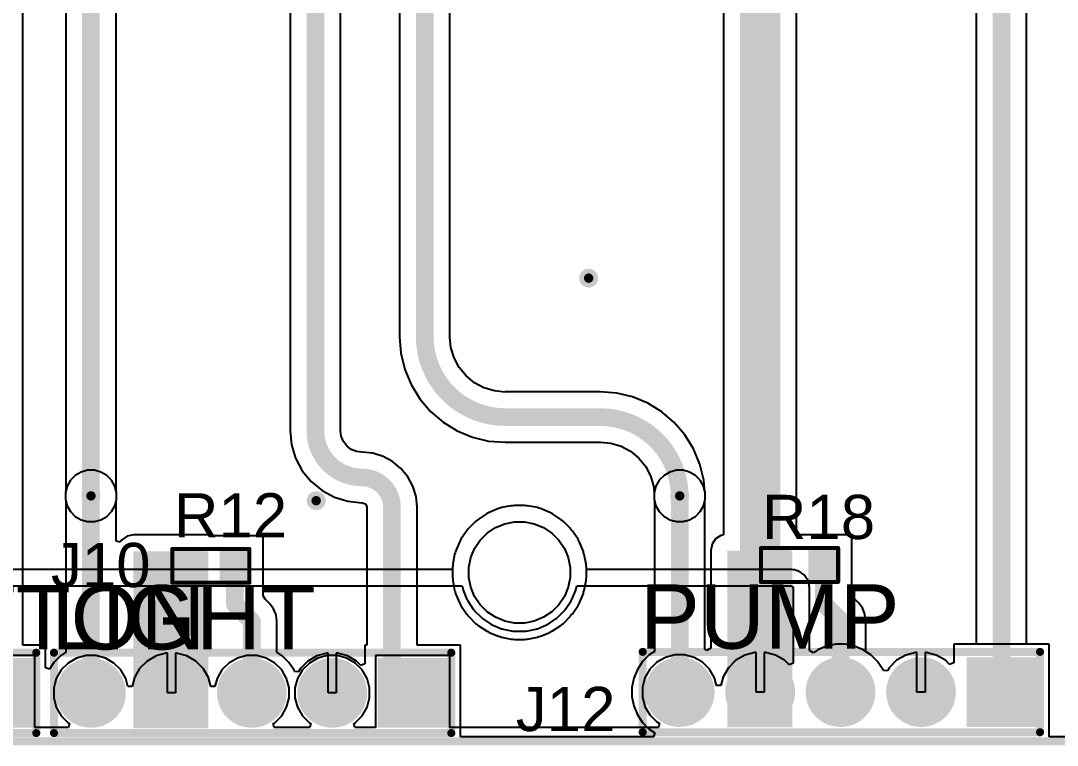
# Model space of a CAD drawing. Header units: millimetres. Extents: x -14 to 145, y 0 to 69.
# Drawn here: x 49.88 to 82.62, y -0.13 to 22.76 of the extents above; entities that cross this region are included whole.
import ezdxf

# ---------------------------------------------------------------- set-up
doc = ezdxf.new("R2010")
doc.units = ezdxf.units.MM
for name, color, linetype in [('BottomLayer', 5, 'Continuous'), ('BottomSolder', 6, 'Continuous'), ('Mechanical2', 216, 'Continuous'), ('MultiLayer', 9, 'Continuous'), ('PadHoleLayer', 156, 'Continuous'), ('TopLayer', 1, 'Continuous'), ('TopOverlay', 2, 'Continuous'), ('TopPaste', 8, 'Continuous'), ('TopSolder', 216, 'Continuous'), ('ViaHoleLayer', 16, 'Continuous')]:
    doc.layers.add(name, color=color, linetype=linetype)
doc.styles.add('Arial', font='', dxfattribs={"height": 0.2})
doc.styles.get('Arial').set_extended_font_data('Arial')

# ---------------------------------------------------------------- blocks, each defined once
blk = doc.blocks.new('R___0603_4')
at = {"layer": 'TopLayer'}
for points in [[(-0.381, 0.4445), (-0.381, -0.4445), (-1.143, -0.4445), (-1.143, 0.4445)], [(1.143, 0.4445), (1.143, -0.4445), (0.381, -0.4445), (0.381, 0.4445)]]:
    blk.add_hatch(color=1, dxfattribs=at).paths.add_polyline_path(points)
at = {"layer": 'TopPaste'}
for points in [[(-0.381, 0.4445), (-0.381, -0.4445), (-1.143, -0.4445), (-1.143, 0.4445)], [(1.143, 0.4445), (1.143, -0.4445), (0.381, -0.4445), (0.381, 0.4445)]]:
    blk.add_hatch(color=8, dxfattribs=at).paths.add_polyline_path(points)
at = {"layer": 'TopSolder'}
for points in [[(-0.2794, 0.5461), (-0.2794, -0.5461), (-1.2446, -0.5461), (-1.2446, 0.5461)], [(1.2446, 0.5461), (1.2446, -0.5461), (0.2794, -0.5461), (0.2794, 0.5461)]]:
    blk.add_hatch(color=216, dxfattribs=at).paths.add_polyline_path(points)
at = {"layer": 'TopOverlay', "const_width": 0.127}
for points in [[(1.2192, 0.5334), (-1.2192, 0.5334)], [(-1.2192, 0.5334), (-1.2192, -0.5334)], [(1.2192, 0.5334), (1.2192, -0.5334)], [(1.2192, -0.5334), (-1.2192, -0.5334)]]:
    blk.add_lwpolyline(points, dxfattribs=at)
at = {"layer": 'TopOverlay', "const_width": 0.0635}
for points in [[(-1.25095, 0.5334, 1), (-1.18745, 0.5334, 1)], [(-1.25095, 0.5334, 1), (-1.18745, 0.5334, 1)], [(1.18745, 0.5334, 1), (1.25095, 0.5334, 1)], [(1.18745, 0.5334, 1), (1.25095, 0.5334, 1)], [(-1.25095, -0.5334, 1), (-1.18745, -0.5334, 1)], [(-1.25095, -0.5334, 1), (-1.18745, -0.5334, 1)], [(1.18745, -0.5334, 1), (1.25095, -0.5334, 1)], [(1.18745, -0.5334, 1), (1.25095, -0.5334, 1)]]:
    blk.add_lwpolyline(points, format="xyb", close=True, dxfattribs=at)
blk = doc.blocks.new('R___0603_5')
at = {"layer": 'TopLayer'}
for points in [[(-0.381, 0.4445), (-0.381, -0.4445), (-1.143, -0.4445), (-1.143, 0.4445)], [(1.143, 0.4445), (1.143, -0.4445), (0.381, -0.4445), (0.381, 0.4445)]]:
    blk.add_hatch(color=1, dxfattribs=at).paths.add_polyline_path(points)
at = {"layer": 'TopPaste'}
for points in [[(-0.381, 0.4445), (-0.381, -0.4445), (-1.143, -0.4445), (-1.143, 0.4445)], [(1.143, 0.4445), (1.143, -0.4445), (0.381, -0.4445), (0.381, 0.4445)]]:
    blk.add_hatch(color=8, dxfattribs=at).paths.add_polyline_path(points)
at = {"layer": 'TopSolder'}
for points in [[(-0.2794, 0.5461), (-0.2794, -0.5461), (-1.2446, -0.5461), (-1.2446, 0.5461)], [(1.2446, 0.5461), (1.2446, -0.5461), (0.2794, -0.5461), (0.2794, 0.5461)]]:
    blk.add_hatch(color=216, dxfattribs=at).paths.add_polyline_path(points)
at = {"layer": 'TopOverlay', "const_width": 0.127}
for points in [[(1.2192, 0.5334), (-1.2192, 0.5334)], [(-1.2192, 0.5334), (-1.2192, -0.5334)], [(1.2192, 0.5334), (1.2192, -0.5334)], [(1.2192, -0.5334), (-1.2192, -0.5334)]]:
    blk.add_lwpolyline(points, dxfattribs=at)
at = {"layer": 'TopOverlay', "const_width": 0.0635}
for points in [[(-1.25095, 0.5334, 1), (-1.18745, 0.5334, 1)], [(-1.25095, 0.5334, 1), (-1.18745, 0.5334, 1)], [(1.18745, 0.5334, 1), (1.25095, 0.5334, 1)], [(1.18745, 0.5334, 1), (1.25095, 0.5334, 1)], [(-1.25095, -0.5334, 1), (-1.18745, -0.5334, 1)], [(-1.25095, -0.5334, 1), (-1.18745, -0.5334, 1)], [(1.18745, -0.5334, 1), (1.25095, -0.5334, 1)], [(1.18745, -0.5334, 1), (1.25095, -0.5334, 1)]]:
    blk.add_lwpolyline(points, format="xyb", close=True, dxfattribs=at)
blk = doc.blocks.new('5P_T_______H____P____37')
at = {"layer": 'BottomLayer'}
blk.add_hatch(color=5, dxfattribs=at).paths.add_polyline_path([(-6.08, 1), (-4.08, 1), (-4.08, -1), (-6.08, -1)])
h = blk.add_hatch(color=5, dxfattribs=at)
edge = h.paths.add_edge_path()
edge.add_arc((-2.54, 0), 1, 0, 360)
h = blk.add_hatch(color=5, dxfattribs=at)
edge = h.paths.add_edge_path()
edge.add_arc((0, 0), 1, 0, 360)
h = blk.add_hatch(color=5, dxfattribs=at)
edge = h.paths.add_edge_path()
edge.add_arc((2.54, 0), 1, 0, 360)
h = blk.add_hatch(color=5, dxfattribs=at)
edge = h.paths.add_edge_path()
edge.add_arc((5.08, 0), 1, 0, 360)
at = {"layer": 'BottomSolder'}
blk.add_hatch(color=6, dxfattribs=at).paths.add_polyline_path([(-6.182, 1.102), (-3.978, 1.102), (-3.978, -1.102), (-6.182, -1.102)])
h = blk.add_hatch(color=6, dxfattribs=at)
edge = h.paths.add_edge_path()
edge.add_arc((-2.54, 0), 1.102, 0, 360)
h = blk.add_hatch(color=6, dxfattribs=at)
edge = h.paths.add_edge_path()
edge.add_arc((0, 0), 1.102, 0, 360)
h = blk.add_hatch(color=6, dxfattribs=at)
edge = h.paths.add_edge_path()
edge.add_arc((2.54, 0), 1.102, 0, 360)
h = blk.add_hatch(color=6, dxfattribs=at)
edge = h.paths.add_edge_path()
edge.add_arc((5.08, 0), 1.102, 0, 360)
at = {"layer": 'MultiLayer'}
blk.add_hatch(color=9, dxfattribs=at).paths.add_polyline_path([(-6.08, 1), (-4.08, 1), (-4.08, -1), (-6.08, -1)])
h = blk.add_hatch(color=9, dxfattribs=at)
edge = h.paths.add_edge_path()
edge.add_arc((-2.54, 0), 1, 0, 360)
h = blk.add_hatch(color=9, dxfattribs=at)
edge = h.paths.add_edge_path()
edge.add_arc((0, 0), 1, 0, 360)
h = blk.add_hatch(color=9, dxfattribs=at)
edge = h.paths.add_edge_path()
edge.add_arc((2.54, 0), 1, 0, 360)
h = blk.add_hatch(color=9, dxfattribs=at)
edge = h.paths.add_edge_path()
edge.add_arc((5.08, 0), 1, 0, 360)
at = {"layer": 'PadHoleLayer'}
h = blk.add_hatch(color=156, dxfattribs=at)
edge = h.paths.add_edge_path()
edge.add_arc((-5.08, 0), 0.5, 0, 360)
h = blk.add_hatch(color=156, dxfattribs=at)
edge = h.paths.add_edge_path()
edge.add_arc((-2.54, 0), 0.5, 0, 360)
h = blk.add_hatch(color=156, dxfattribs=at)
edge = h.paths.add_edge_path()
edge.add_arc((0, 0), 0.5, 0, 360)
h = blk.add_hatch(color=156, dxfattribs=at)
edge = h.paths.add_edge_path()
edge.add_arc((2.54, 0), 0.5, 0, 360)
h = blk.add_hatch(color=156, dxfattribs=at)
edge = h.paths.add_edge_path()
edge.add_arc((5.08, 0), 0.5, 0, 360)
at = {"layer": 'TopLayer'}
blk.add_hatch(color=1, dxfattribs=at).paths.add_polyline_path([(-6.08, 1), (-4.08, 1), (-4.08, -1), (-6.08, -1)])
h = blk.add_hatch(color=1, dxfattribs=at)
edge = h.paths.add_edge_path()
edge.add_arc((-2.54, 0), 1, 0, 360)
h = blk.add_hatch(color=1, dxfattribs=at)
edge = h.paths.add_edge_path()
edge.add_arc((0, 0), 1, 0, 360)
h = blk.add_hatch(color=1, dxfattribs=at)
edge = h.paths.add_edge_path()
edge.add_arc((2.54, 0), 1, 0, 360)
h = blk.add_hatch(color=1, dxfattribs=at)
edge = h.paths.add_edge_path()
edge.add_arc((5.08, 0), 1, 0, 360)
at = {"layer": 'TopSolder'}
blk.add_hatch(color=216, dxfattribs=at).paths.add_polyline_path([(-6.182, 1.102), (-3.978, 1.102), (-3.978, -1.102), (-6.182, -1.102)])
h = blk.add_hatch(color=216, dxfattribs=at)
edge = h.paths.add_edge_path()
edge.add_arc((-2.54, 0), 1.102, 0, 360)
h = blk.add_hatch(color=216, dxfattribs=at)
edge = h.paths.add_edge_path()
edge.add_arc((0, 0), 1.102, 0, 360)
h = blk.add_hatch(color=216, dxfattribs=at)
edge = h.paths.add_edge_path()
edge.add_arc((2.54, 0), 1.102, 0, 360)
h = blk.add_hatch(color=216, dxfattribs=at)
edge = h.paths.add_edge_path()
edge.add_arc((5.08, 0), 1.102, 0, 360)
at = {"layer": 'TopOverlay', "const_width": 0.254}
for points in [[(-6.299, 1.27), (-6.299, -1.27)], [(6.248, 1.27), (-6.299, 1.27)], [(6.248, 1.27), (6.248, -1.27)], [(6.248, -1.27), (-6.299, -1.27)]]:
    blk.add_lwpolyline(points, dxfattribs=at)
at = {"layer": 'TopOverlay', "const_width": 0.127}
for points in [[(-6.363, 1.27, 1), (-6.236, 1.27, 1)], [(-6.363, 1.27, 1), (-6.236, 1.27, 1)], [(6.185, 1.27, 1), (6.312, 1.27, 1)], [(6.185, 1.27, 1), (6.312, 1.27, 1)], [(-6.363, -1.27, 1), (-6.236, -1.27, 1)], [(-6.363, -1.27, 1), (-6.236, -1.27, 1)], [(6.185, -1.27, 1), (6.312, -1.27, 1)], [(6.185, -1.27, 1), (6.312, -1.27, 1)]]:
    blk.add_lwpolyline(points, format="xyb", close=True, dxfattribs=at)
blk = doc.blocks.new('5P_T_______H____P____39')
at = {"layer": 'BottomLayer'}
blk.add_hatch(color=5, dxfattribs=at).paths.add_polyline_path([(-6.08, 1), (-4.08, 1), (-4.08, -1), (-6.08, -1)])
h = blk.add_hatch(color=5, dxfattribs=at)
edge = h.paths.add_edge_path()
edge.add_arc((-2.54, 0), 1, 0, 360)
h = blk.add_hatch(color=5, dxfattribs=at)
edge = h.paths.add_edge_path()
edge.add_arc((0, 0), 1, 0, 360)
h = blk.add_hatch(color=5, dxfattribs=at)
edge = h.paths.add_edge_path()
edge.add_arc((2.54, 0), 1, 0, 360)
h = blk.add_hatch(color=5, dxfattribs=at)
edge = h.paths.add_edge_path()
edge.add_arc((5.08, 0), 1, 0, 360)
at = {"layer": 'BottomSolder'}
blk.add_hatch(color=6, dxfattribs=at).paths.add_polyline_path([(-6.182, 1.102), (-3.978, 1.102), (-3.978, -1.102), (-6.182, -1.102)])
h = blk.add_hatch(color=6, dxfattribs=at)
edge = h.paths.add_edge_path()
edge.add_arc((-2.54, 0), 1.102, 0, 360)
h = blk.add_hatch(color=6, dxfattribs=at)
edge = h.paths.add_edge_path()
edge.add_arc((0, 0), 1.102, 0, 360)
h = blk.add_hatch(color=6, dxfattribs=at)
edge = h.paths.add_edge_path()
edge.add_arc((2.54, 0), 1.102, 0, 360)
h = blk.add_hatch(color=6, dxfattribs=at)
edge = h.paths.add_edge_path()
edge.add_arc((5.08, 0), 1.102, 0, 360)
at = {"layer": 'MultiLayer'}
blk.add_hatch(color=9, dxfattribs=at).paths.add_polyline_path([(-6.08, 1), (-4.08, 1), (-4.08, -1), (-6.08, -1)])
h = blk.add_hatch(color=9, dxfattribs=at)
edge = h.paths.add_edge_path()
edge.add_arc((-2.54, 0), 1, 0, 360)
h = blk.add_hatch(color=9, dxfattribs=at)
edge = h.paths.add_edge_path()
edge.add_arc((0, 0), 1, 0, 360)
h = blk.add_hatch(color=9, dxfattribs=at)
edge = h.paths.add_edge_path()
edge.add_arc((2.54, 0), 1, 0, 360)
h = blk.add_hatch(color=9, dxfattribs=at)
edge = h.paths.add_edge_path()
edge.add_arc((5.08, 0), 1, 0, 360)
at = {"layer": 'PadHoleLayer'}
h = blk.add_hatch(color=156, dxfattribs=at)
edge = h.paths.add_edge_path()
edge.add_arc((-5.08, 0), 0.5, 0, 360)
h = blk.add_hatch(color=156, dxfattribs=at)
edge = h.paths.add_edge_path()
edge.add_arc((-2.54, 0), 0.5, 0, 360)
h = blk.add_hatch(color=156, dxfattribs=at)
edge = h.paths.add_edge_path()
edge.add_arc((0, 0), 0.5, 0, 360)
h = blk.add_hatch(color=156, dxfattribs=at)
edge = h.paths.add_edge_path()
edge.add_arc((2.54, 0), 0.5, 0, 360)
h = blk.add_hatch(color=156, dxfattribs=at)
edge = h.paths.add_edge_path()
edge.add_arc((5.08, 0), 0.5, 0, 360)
at = {"layer": 'TopLayer'}
blk.add_hatch(color=1, dxfattribs=at).paths.add_polyline_path([(-6.08, 1), (-4.08, 1), (-4.08, -1), (-6.08, -1)])
h = blk.add_hatch(color=1, dxfattribs=at)
edge = h.paths.add_edge_path()
edge.add_arc((-2.54, 0), 1, 0, 360)
h = blk.add_hatch(color=1, dxfattribs=at)
edge = h.paths.add_edge_path()
edge.add_arc((0, 0), 1, 0, 360)
h = blk.add_hatch(color=1, dxfattribs=at)
edge = h.paths.add_edge_path()
edge.add_arc((2.54, 0), 1, 0, 360)
h = blk.add_hatch(color=1, dxfattribs=at)
edge = h.paths.add_edge_path()
edge.add_arc((5.08, 0), 1, 0, 360)
at = {"layer": 'TopSolder'}
blk.add_hatch(color=216, dxfattribs=at).paths.add_polyline_path([(-6.182, 1.102), (-3.978, 1.102), (-3.978, -1.102), (-6.182, -1.102)])
h = blk.add_hatch(color=216, dxfattribs=at)
edge = h.paths.add_edge_path()
edge.add_arc((-2.54, 0), 1.102, 0, 360)
h = blk.add_hatch(color=216, dxfattribs=at)
edge = h.paths.add_edge_path()
edge.add_arc((0, 0), 1.102, 0, 360)
h = blk.add_hatch(color=216, dxfattribs=at)
edge = h.paths.add_edge_path()
edge.add_arc((2.54, 0), 1.102, 0, 360)
h = blk.add_hatch(color=216, dxfattribs=at)
edge = h.paths.add_edge_path()
edge.add_arc((5.08, 0), 1.102, 0, 360)
at = {"layer": 'TopOverlay', "const_width": 0.254}
for points in [[(-6.299, 1.27), (-6.299, -1.27)], [(6.248, 1.27), (-6.299, 1.27)], [(6.248, 1.27), (6.248, -1.27)], [(6.248, -1.27), (-6.299, -1.27)]]:
    blk.add_lwpolyline(points, dxfattribs=at)
at = {"layer": 'TopOverlay', "const_width": 0.127}
for points in [[(-6.363, 1.27, 1), (-6.236, 1.27, 1)], [(-6.363, 1.27, 1), (-6.236, 1.27, 1)], [(6.185, 1.27, 1), (6.312, 1.27, 1)], [(6.185, 1.27, 1), (6.312, 1.27, 1)], [(-6.363, -1.27, 1), (-6.236, -1.27, 1)], [(-6.363, -1.27, 1), (-6.236, -1.27, 1)], [(6.185, -1.27, 1), (6.312, -1.27, 1)], [(6.185, -1.27, 1), (6.312, -1.27, 1)]]:
    blk.add_lwpolyline(points, format="xyb", close=True, dxfattribs=at)
blk = doc.blocks.new('5P_T_______H____P____40')
at = {"layer": 'BottomLayer'}
blk.add_hatch(color=5, dxfattribs=at).paths.add_polyline_path([(-6.08, 1), (-4.08, 1), (-4.08, -1), (-6.08, -1)])
h = blk.add_hatch(color=5, dxfattribs=at)
edge = h.paths.add_edge_path()
edge.add_arc((-2.54, 0), 1, 0, 360)
h = blk.add_hatch(color=5, dxfattribs=at)
edge = h.paths.add_edge_path()
edge.add_arc((0, 0), 1, 0, 360)
h = blk.add_hatch(color=5, dxfattribs=at)
edge = h.paths.add_edge_path()
edge.add_arc((2.54, 0), 1, 0, 360)
h = blk.add_hatch(color=5, dxfattribs=at)
edge = h.paths.add_edge_path()
edge.add_arc((5.08, 0), 1, 0, 360)
at = {"layer": 'BottomSolder'}
blk.add_hatch(color=6, dxfattribs=at).paths.add_polyline_path([(-6.182, 1.102), (-3.978, 1.102), (-3.978, -1.102), (-6.182, -1.102)])
h = blk.add_hatch(color=6, dxfattribs=at)
edge = h.paths.add_edge_path()
edge.add_arc((-2.54, 0), 1.102, 0, 360)
h = blk.add_hatch(color=6, dxfattribs=at)
edge = h.paths.add_edge_path()
edge.add_arc((0, 0), 1.102, 0, 360)
h = blk.add_hatch(color=6, dxfattribs=at)
edge = h.paths.add_edge_path()
edge.add_arc((2.54, 0), 1.102, 0, 360)
h = blk.add_hatch(color=6, dxfattribs=at)
edge = h.paths.add_edge_path()
edge.add_arc((5.08, 0), 1.102, 0, 360)
at = {"layer": 'MultiLayer'}
blk.add_hatch(color=9, dxfattribs=at).paths.add_polyline_path([(-6.08, 1), (-4.08, 1), (-4.08, -1), (-6.08, -1)])
h = blk.add_hatch(color=9, dxfattribs=at)
edge = h.paths.add_edge_path()
edge.add_arc((-2.54, 0), 1, 0, 360)
h = blk.add_hatch(color=9, dxfattribs=at)
edge = h.paths.add_edge_path()
edge.add_arc((0, 0), 1, 0, 360)
h = blk.add_hatch(color=9, dxfattribs=at)
edge = h.paths.add_edge_path()
edge.add_arc((2.54, 0), 1, 0, 360)
h = blk.add_hatch(color=9, dxfattribs=at)
edge = h.paths.add_edge_path()
edge.add_arc((5.08, 0), 1, 0, 360)
at = {"layer": 'PadHoleLayer'}
h = blk.add_hatch(color=156, dxfattribs=at)
edge = h.paths.add_edge_path()
edge.add_arc((-5.08, 0), 0.5, 0, 360)
h = blk.add_hatch(color=156, dxfattribs=at)
edge = h.paths.add_edge_path()
edge.add_arc((-2.54, 0), 0.5, 0, 360)
h = blk.add_hatch(color=156, dxfattribs=at)
edge = h.paths.add_edge_path()
edge.add_arc((0, 0), 0.5, 0, 360)
h = blk.add_hatch(color=156, dxfattribs=at)
edge = h.paths.add_edge_path()
edge.add_arc((2.54, 0), 0.5, 0, 360)
h = blk.add_hatch(color=156, dxfattribs=at)
edge = h.paths.add_edge_path()
edge.add_arc((5.08, 0), 0.5, 0, 360)
at = {"layer": 'TopLayer'}
blk.add_hatch(color=1, dxfattribs=at).paths.add_polyline_path([(-6.08, 1), (-4.08, 1), (-4.08, -1), (-6.08, -1)])
h = blk.add_hatch(color=1, dxfattribs=at)
edge = h.paths.add_edge_path()
edge.add_arc((-2.54, 0), 1, 0, 360)
h = blk.add_hatch(color=1, dxfattribs=at)
edge = h.paths.add_edge_path()
edge.add_arc((0, 0), 1, 0, 360)
h = blk.add_hatch(color=1, dxfattribs=at)
edge = h.paths.add_edge_path()
edge.add_arc((2.54, 0), 1, 0, 360)
h = blk.add_hatch(color=1, dxfattribs=at)
edge = h.paths.add_edge_path()
edge.add_arc((5.08, 0), 1, 0, 360)
at = {"layer": 'TopSolder'}
blk.add_hatch(color=216, dxfattribs=at).paths.add_polyline_path([(-6.182, 1.102), (-3.978, 1.102), (-3.978, -1.102), (-6.182, -1.102)])
h = blk.add_hatch(color=216, dxfattribs=at)
edge = h.paths.add_edge_path()
edge.add_arc((-2.54, 0), 1.102, 0, 360)
h = blk.add_hatch(color=216, dxfattribs=at)
edge = h.paths.add_edge_path()
edge.add_arc((0, 0), 1.102, 0, 360)
h = blk.add_hatch(color=216, dxfattribs=at)
edge = h.paths.add_edge_path()
edge.add_arc((2.54, 0), 1.102, 0, 360)
h = blk.add_hatch(color=216, dxfattribs=at)
edge = h.paths.add_edge_path()
edge.add_arc((5.08, 0), 1.102, 0, 360)
at = {"layer": 'TopOverlay', "const_width": 0.254}
for points in [[(-6.299, 1.27), (-6.299, -1.27)], [(6.248, 1.27), (-6.299, 1.27)], [(6.248, 1.27), (6.248, -1.27)], [(6.248, -1.27), (-6.299, -1.27)]]:
    blk.add_lwpolyline(points, dxfattribs=at)
at = {"layer": 'TopOverlay', "const_width": 0.127}
for points in [[(-6.363, 1.27, 1), (-6.236, 1.27, 1)], [(-6.363, 1.27, 1), (-6.236, 1.27, 1)], [(6.185, 1.27, 1), (6.312, 1.27, 1)], [(6.185, 1.27, 1), (6.312, 1.27, 1)], [(-6.363, -1.27, 1), (-6.236, -1.27, 1)], [(-6.363, -1.27, 1), (-6.236, -1.27, 1)], [(6.185, -1.27, 1), (6.312, -1.27, 1)], [(6.185, -1.27, 1), (6.312, -1.27, 1)]]:
    blk.add_lwpolyline(points, format="xyb", close=True, dxfattribs=at)

msp = doc.modelspace()

# ---------------------------------------------------------------- hatches: boundary and pattern name
at = {"layer": 'BottomLayer'}
h = msp.add_hatch(color=5, dxfattribs=at)
edge = h.paths.add_edge_path()
edge.add_arc((67.818, 14.63), 0.3, 0, 360)
h = msp.add_hatch(color=5, dxfattribs=at)
edge = h.paths.add_edge_path()
edge.add_arc((52.101, 7.751), 0.3, 0, 360)
h = msp.add_hatch(color=5, dxfattribs=at)
edge = h.paths.add_edge_path()
edge.add_arc((59.213, 7.599), 0.3, 0, 360)
h = msp.add_hatch(color=5, dxfattribs=at)
edge = h.paths.add_edge_path()
edge.add_arc((70.694, 7.751), 0.3, 0, 360)
at = {"layer": 'TopLayer'}
h = msp.add_hatch(color=1, dxfattribs=at)
edge = h.paths.add_edge_path()
edge.add_arc((67.818, 14.63), 0.3, 0, 360)
h = msp.add_hatch(color=1, dxfattribs=at)
edge = h.paths.add_edge_path()
edge.add_arc((52.101, 7.751), 0.3, 0, 360)
h = msp.add_hatch(color=1, dxfattribs=at)
edge = h.paths.add_edge_path()
edge.add_arc((59.213, 7.599), 0.3, 0, 360)
h = msp.add_hatch(color=1, dxfattribs=at)
edge = h.paths.add_edge_path()
edge.add_arc((70.694, 7.751), 0.3, 0, 360)
for points in [[(53.442, 0.411), (55.804, 0.411), (55.804, 5.999), (53.442, 5.999)], [(72.193, 0.436), (74.25, 0.436), (74.25, 6.024), (72.193, 6.024)]]:
    msp.add_hatch(color=1, dxfattribs=at).paths.add_polyline_path(points)
at = {"layer": 'ViaHoleLayer'}
h = msp.add_hatch(color=16, dxfattribs=at)
edge = h.paths.add_edge_path()
edge.add_arc((67.818, 14.63), 0.15, 0, 360)
h = msp.add_hatch(color=16, dxfattribs=at)
edge = h.paths.add_edge_path()
edge.add_arc((52.101, 7.751), 0.15, 0, 360)
h = msp.add_hatch(color=16, dxfattribs=at)
edge = h.paths.add_edge_path()
edge.add_arc((70.694, 7.751), 0.15, 0, 360)
h = msp.add_hatch(color=16, dxfattribs=at)
edge = h.paths.add_edge_path()
edge.add_arc((59.213, 7.599), 0.15, 0, 360)

# ---------------------------------------------------------------- linework, layer by layer
at = {"layer": 'BottomLayer'}
for p, q in [((63.437, 12.78), (63.437, 39.522)), ((80.06, 37.876), (80.06, 3.062)), ((81.648, 3.062), (81.648, 37.85)), ((61.848, 30.387), (61.848, 12.78)), ((51.307, 27.589), (51.307, 7.909)), ((52.896, 7.909), (52.896, 27.589)), ((61.848, 12.78), (61.845, 12.78)), ((61.845, 12.78), (61.886, 12.258)), ((63.435, 12.77), (63.437, 12.78)), ((63.468, 12.439), (63.435, 12.77)), ((63.567, 12.111), (63.468, 12.439)), ((61.886, 12.258), (62.008, 11.749)), ((63.729, 11.809), (63.567, 12.111)), ((63.946, 11.544), (63.729, 11.809)), ((62.008, 11.749), (62.208, 11.265)), ((64.211, 11.327), (63.946, 11.544)), ((62.208, 11.265), (62.482, 10.819)), ((64.513, 11.165), (64.211, 11.327)), ((64.841, 11.066), (64.513, 11.165)), ((62.482, 10.819), (62.822, 10.42)), ((65.171, 11.033), (64.841, 11.066)), ((65.182, 11.035), (65.171, 11.033)), ((68.186, 11.035), (65.182, 11.035)), ((68.704, 10.997), (68.186, 11.038)), ((68.186, 11.038), (68.186, 11.035)), ((69.208, 10.876), (68.704, 10.997)), ((69.687, 10.678), (69.208, 10.876)), ((70.129, 10.407), (69.687, 10.678)), ((62.822, 10.42), (63.22, 10.08)), ((70.524, 10.07), (70.129, 10.407)), ((63.22, 10.08), (63.667, 9.807)), ((70.86, 9.676), (70.524, 10.07)), ((63.667, 9.807), (64.151, 9.606)), ((64.151, 9.606), (64.66, 9.484)), ((71.131, 9.233), (70.86, 9.676)), ((64.66, 9.484), (65.182, 9.443)), ((65.182, 9.443), (65.182, 9.446)), ((65.182, 9.446), (68.186, 9.446)), ((68.186, 9.446), (68.197, 9.448)), ((68.197, 9.448), (68.521, 9.416)), ((68.521, 9.416), (68.843, 9.318)), ((68.843, 9.318), (69.14, 9.159)), ((71.33, 8.754), (71.131, 9.233)), ((69.14, 9.159), (69.4, 8.946)), ((69.4, 8.946), (69.613, 8.686)), ((69.613, 8.686), (69.772, 8.389)), ((71.451, 8.25), (71.33, 8.754)), ((69.772, 8.389), (69.869, 8.068)), ((71.473, 7.965), (71.451, 8.25)), ((51.307, 7.909), (51.293, 7.858)), ((51.293, 7.858), (51.293, 7.645)), ((52.909, 7.858), (52.896, 7.909)), ((52.909, 7.645), (52.909, 7.858)), ((69.869, 8.068), (69.889, 7.868)), ((69.889, 7.868), (69.886, 7.858)), ((69.886, 7.858), (69.886, 7.645)), ((71.502, 7.858), (71.473, 7.965)), ((71.502, 7.645), (71.502, 7.858)), ((51.293, 7.645), (51.348, 7.439)), ((52.854, 7.439), (52.909, 7.645)), ((69.886, 7.645), (69.941, 7.439)), ((71.447, 7.439), (71.502, 7.645)), ((51.348, 7.439), (51.455, 7.255)), ((51.455, 7.255), (51.605, 7.105)), ((52.597, 7.105), (52.748, 7.255)), ((52.748, 7.255), (52.854, 7.439)), ((64.677, 7.23), (64.635, 7.202)), ((64.969, 7.351), (64.677, 7.23)), ((65.019, 7.36), (64.969, 7.351)), ((65.066, 7.38), (65.019, 7.36)), ((65.375, 7.441), (65.066, 7.38)), ((65.426, 7.441), (65.375, 7.441)), ((65.476, 7.451), (65.426, 7.441)), ((65.791, 7.451), (65.476, 7.451)), ((65.841, 7.441), (65.791, 7.451)), ((65.892, 7.441), (65.841, 7.441)), ((66.201, 7.38), (65.892, 7.441)), ((66.248, 7.36), (66.201, 7.38)), ((66.298, 7.351), (66.248, 7.36)), ((66.59, 7.23), (66.298, 7.351)), ((66.632, 7.202), (66.59, 7.23)), ((69.941, 7.439), (70.048, 7.255)), ((70.048, 7.255), (70.198, 7.105)), ((71.19, 7.105), (71.341, 7.255)), ((71.341, 7.255), (71.447, 7.439)), ((51.605, 7.105), (51.789, 6.998)), ((51.789, 6.998), (51.995, 6.943)), ((51.995, 6.943), (52.208, 6.943)), ((52.208, 6.943), (52.413, 6.998)), ((52.413, 6.998), (52.597, 7.105)), ((64.247, 6.943), (64.024, 6.72)), ((64.29, 6.971), (64.247, 6.943)), ((64.326, 7.007), (64.29, 6.971)), ((64.588, 7.182), (64.326, 7.007)), ((64.635, 7.202), (64.588, 7.182)), ((66.679, 7.182), (66.632, 7.202)), ((66.941, 7.007), (66.679, 7.182)), ((66.977, 6.971), (66.941, 7.007)), ((67.02, 6.943), (66.977, 6.971)), ((67.243, 6.72), (67.02, 6.943)), ((70.198, 7.105), (70.284, 7.055)), ((70.284, 7.055), (70.297, 7.045)), ((70.297, 7.045), (70.312, 7.039)), ((70.312, 7.039), (70.382, 6.998)), ((70.382, 6.998), (70.46, 6.977)), ((70.46, 6.977), (70.489, 6.966)), ((70.489, 6.966), (70.519, 6.962)), ((70.519, 6.962), (70.588, 6.943)), ((70.588, 6.943), (70.659, 6.943)), ((70.659, 6.943), (70.694, 6.939)), ((70.694, 6.939), (70.73, 6.943)), ((70.73, 6.943), (70.801, 6.943)), ((70.801, 6.943), (70.869, 6.962)), ((70.869, 6.962), (70.9, 6.966)), ((70.9, 6.966), (70.928, 6.977)), ((70.928, 6.977), (71.006, 6.998)), ((71.006, 6.998), (71.076, 7.039)), ((71.076, 7.039), (71.091, 7.045)), ((71.091, 7.045), (71.105, 7.055)), ((71.105, 7.055), (71.19, 7.105)), ((63.96, 6.641), (63.785, 6.379)), ((63.996, 6.677), (63.96, 6.641)), ((64.024, 6.72), (63.996, 6.677)), ((67.271, 6.677), (67.243, 6.72)), ((67.307, 6.641), (67.271, 6.677)), ((67.482, 6.379), (67.307, 6.641)), ((63.737, 6.29), (63.616, 5.998)), ((63.765, 6.332), (63.737, 6.29)), ((63.785, 6.379), (63.765, 6.332)), ((67.502, 6.332), (67.482, 6.379)), ((67.53, 6.29), (67.502, 6.332)), ((67.651, 5.998), (67.53, 6.29)), ((63.587, 5.901), (63.525, 5.592)), ((63.606, 5.948), (63.587, 5.901)), ((63.616, 5.998), (63.606, 5.948)), ((67.66, 5.948), (67.651, 5.998)), ((67.68, 5.901), (67.66, 5.948)), ((67.741, 5.592), (67.68, 5.901)), ((63.525, 5.592), (63.525, 5.541)), ((67.741, 5.541), (67.741, 5.592)), ((63.516, 5.424), (37.751, 5.424)), ((63.525, 5.541), (63.516, 5.491)), ((63.516, 5.491), (63.516, 5.424)), ((67.751, 5.491), (67.741, 5.541)), ((67.751, 5.424), (67.751, 5.491)), ((74.225, 5.424), (67.751, 5.424)), ((74.275, 5.414), (74.225, 5.424)), ((74.326, 5.414), (74.275, 5.414)), ((74.373, 5.395), (74.326, 5.414)), ((74.423, 5.385), (74.373, 5.395)), ((74.429, 5.381), (74.423, 5.385)), ((74.458, 5.369), (74.429, 5.381)), ((74.494, 5.345), (74.458, 5.369)), ((74.512, 5.337), (74.494, 5.345)), ((74.519, 5.333), (74.512, 5.337)), ((74.533, 5.319), (74.519, 5.333)), ((74.626, 5.257), (74.533, 5.319)), ((74.688, 5.164), (74.626, 5.257)), ((74.626, 5.257), (74.626, 5.257)), ((74.626, 5.257), (74.626, 5.257)), ((74.702, 5.15), (74.688, 5.164)), ((74.706, 5.143), (74.702, 5.15)), ((74.714, 5.125), (74.706, 5.143)), ((74.738, 5.089), (74.714, 5.125)), ((74.75, 5.06), (74.738, 5.089)), ((74.738, 5.089), (74.738, 5.089)), ((74.738, 5.089), (74.738, 5.089)), ((74.738, 5.089), (74.738, 5.089)), ((74.754, 5.054), (74.75, 5.06)), ((74.75, 5.06), (74.75, 5.06)), ((74.764, 5.004), (74.754, 5.054)), ((74.783, 4.957), (74.764, 5.004)), ((74.784, 4.957), (74.783, 4.957)), ((74.783, 4.957), (74.783, 4.957)), ((74.783, 4.957), (74.783, 4.957)), ((74.784, 4.905), (74.784, 4.957)), ((37.444, 4.906), (63.823, 4.906)), ((63.823, 4.906), (63.841, 4.816)), ((63.841, 4.816), (63.851, 4.793)), ((63.851, 4.793), (63.856, 4.768)), ((63.856, 4.768), (63.976, 4.476)), ((67.291, 4.476), (67.411, 4.768)), ((67.411, 4.768), (67.416, 4.793)), ((67.416, 4.793), (67.426, 4.816)), ((67.426, 4.816), (67.444, 4.906)), ((67.444, 4.906), (74.225, 4.906)), ((74.225, 4.906), (74.231, 4.902)), ((74.231, 4.902), (74.259, 4.89)), ((74.259, 4.89), (74.271, 4.862)), ((74.271, 4.862), (74.276, 4.855)), ((74.276, 4.855), (74.276, 4.855)), ((74.276, 4.855), (74.276, 2.865)), ((74.793, 4.855), (74.784, 4.905)), ((74.793, 2.865), (74.793, 4.855)), ((63.976, 4.476), (63.99, 4.455)), ((63.99, 4.455), (64, 4.432)), ((64, 4.432), (64.175, 4.17)), ((67.092, 4.17), (67.267, 4.432)), ((67.267, 4.432), (67.276, 4.455)), ((67.276, 4.455), (67.291, 4.476)), ((64.175, 4.17), (64.193, 4.152)), ((64.193, 4.152), (64.208, 4.13)), ((64.208, 4.13), (64.43, 3.908)), ((66.837, 3.908), (67.059, 4.13)), ((67.059, 4.13), (67.074, 4.152)), ((67.074, 4.152), (67.092, 4.17)), ((64.43, 3.908), (64.452, 3.893)), ((64.452, 3.893), (64.47, 3.875)), ((64.47, 3.875), (64.732, 3.7)), ((64.732, 3.7), (64.755, 3.69)), ((64.755, 3.69), (64.776, 3.676)), ((64.776, 3.676), (65.068, 3.556)), ((66.199, 3.556), (66.49, 3.676)), ((66.49, 3.676), (66.512, 3.69)), ((66.512, 3.69), (66.535, 3.7)), ((66.535, 3.7), (66.797, 3.875)), ((66.797, 3.875), (66.815, 3.893)), ((66.815, 3.893), (66.837, 3.908)), ((65.068, 3.556), (65.093, 3.551)), ((65.093, 3.551), (65.116, 3.541)), ((65.116, 3.541), (65.425, 3.479)), ((65.425, 3.479), (65.451, 3.479)), ((65.451, 3.479), (65.476, 3.474)), ((65.476, 3.474), (65.791, 3.474)), ((65.791, 3.474), (65.816, 3.479)), ((65.816, 3.479), (65.842, 3.479)), ((65.842, 3.479), (66.151, 3.541)), ((66.151, 3.541), (66.174, 3.551)), ((66.174, 3.551), (66.199, 3.556)), ((75.334, 3.004), (75.06, 2.89)), ((75.626, 3.062), (75.334, 3.004)), ((75.923, 3.062), (75.626, 3.062)), ((76.214, 3.004), (75.923, 3.062)), ((76.488, 2.89), (76.214, 3.004)), ((80.06, 3.062), (79.346, 3.062)), ((79.346, 3.062), (79.346, 2.475)), ((82.362, 3.062), (81.648, 3.062)), ((82.362, 0.137), (82.362, 3.062)), ((50.333, 2.706), (47.977, 2.706)), ((50.333, 0.436), (50.333, 2.706)), ((51.647, 2.626), (51.378, 2.471)), ((51.946, 2.706), (51.647, 2.626)), ((52.256, 2.706), (51.946, 2.706)), ((52.556, 2.626), (52.256, 2.706)), ((52.825, 2.471), (52.556, 2.626)), ((54.157, 2.697), (53.871, 2.532)), ((54.476, 2.782), (54.157, 2.697)), ((54.514, 2.782), (54.476, 2.782)), ((54.514, 1.528), (54.514, 2.782)), ((54.806, 2.782), (54.768, 2.782)), ((54.768, 2.782), (54.768, 1.528)), ((55.125, 2.697), (54.806, 2.782)), ((55.411, 2.532), (55.125, 2.697)), ((56.727, 2.626), (56.458, 2.471)), ((57.026, 2.706), (56.727, 2.626)), ((57.336, 2.706), (57.026, 2.706)), ((57.636, 2.626), (57.336, 2.706)), ((57.905, 2.471), (57.636, 2.626)), ((59.267, 2.626), (58.998, 2.471)), ((59.566, 2.706), (59.267, 2.626)), ((59.876, 2.706), (59.566, 2.706)), ((60.176, 2.626), (59.876, 2.706)), ((60.445, 2.471), (60.176, 2.626)), ((63.439, 2.706), (61.084, 2.706)), ((61.084, 2.706), (61.084, 0.436)), ((63.439, 0.436), (63.439, 2.706)), ((70.24, 2.651), (69.971, 2.496)), ((70.539, 2.731), (70.24, 2.651)), ((70.849, 2.731), (70.539, 2.731)), ((71.149, 2.651), (70.849, 2.731)), ((71.417, 2.496), (71.149, 2.651)), ((72.75, 2.722), (72.464, 2.557)), ((73.069, 2.808), (72.75, 2.722)), ((73.107, 2.808), (73.069, 2.808)), ((73.107, 1.554), (73.107, 2.808)), ((73.399, 2.808), (73.361, 2.808)), ((73.361, 2.808), (73.361, 1.554)), ((73.718, 2.722), (73.399, 2.808)), ((74.004, 2.557), (73.718, 2.722)), ((74.276, 2.865), (74.276, 2.465)), ((74.92, 2.797), (74.793, 2.865)), ((75.06, 2.89), (74.92, 2.797)), ((76.735, 2.725), (76.488, 2.89)), ((76.945, 2.515), (76.735, 2.725)), ((77.83, 2.722), (77.544, 2.557)), ((78.149, 2.808), (77.83, 2.722)), ((78.187, 2.808), (78.149, 2.808)), ((78.187, 1.554), (78.187, 2.808)), ((78.479, 2.808), (78.441, 2.808)), ((78.441, 2.808), (78.441, 1.554)), ((78.798, 2.722), (78.479, 2.808)), ((79.084, 2.557), (78.798, 2.722)), ((51.378, 2.471), (51.159, 2.251)), ((53.044, 2.251), (52.825, 2.471)), ((53.638, 2.298), (53.473, 2.012)), ((53.871, 2.532), (53.638, 2.298)), ((55.645, 2.298), (55.411, 2.532)), ((55.81, 2.012), (55.645, 2.298)), ((56.458, 2.471), (56.239, 2.251)), ((58.124, 2.251), (57.905, 2.471)), ((58.998, 2.471), (58.779, 2.251)), ((60.664, 2.251), (60.445, 2.471)), ((69.971, 2.496), (69.752, 2.277)), ((71.637, 2.277), (71.417, 2.496)), ((72.231, 2.324), (72.066, 2.038)), ((72.464, 2.557), (72.231, 2.324)), ((74.149, 2.413), (74.004, 2.557)), ((74.276, 2.465), (74.149, 2.413)), ((77.111, 2.268), (76.945, 2.515)), ((77.311, 2.324), (77.252, 2.223)), ((77.544, 2.557), (77.311, 2.324)), ((79.219, 2.422), (79.084, 2.557)), ((79.346, 2.475), (79.219, 2.422)), ((51.004, 1.983), (50.924, 1.683)), ((51.159, 2.251), (51.004, 1.983)), ((53.199, 1.983), (53.044, 2.251)), ((53.266, 1.732), (53.199, 1.983)), ((53.473, 2.012), (53.398, 1.732)), ((55.885, 1.732), (55.81, 2.012)), ((56.084, 1.983), (56.017, 1.732)), ((56.239, 2.251), (56.084, 1.983)), ((58.279, 1.983), (58.124, 2.251)), ((58.359, 1.683), (58.279, 1.983)), ((58.624, 1.983), (58.544, 1.683)), ((58.779, 2.251), (58.624, 1.983)), ((60.819, 1.983), (60.664, 2.251)), ((60.899, 1.683), (60.819, 1.983)), ((69.597, 2.008), (69.516, 1.709)), ((69.752, 2.277), (69.597, 2.008)), ((71.792, 2.008), (71.637, 2.277)), ((71.859, 1.757), (71.792, 2.008)), ((72.066, 2.038), (71.99, 1.757)), ((77.126, 2.231), (77.111, 2.268)), ((77.252, 2.223), (77.126, 2.231)), ((50.924, 1.683), (50.924, 1.373)), ((53.398, 1.732), (53.266, 1.732)), ((56.017, 1.732), (55.885, 1.732)), ((58.359, 1.373), (58.359, 1.683)), ((58.544, 1.683), (58.544, 1.373)), ((60.899, 1.373), (60.899, 1.683)), ((69.516, 1.709), (69.516, 1.399)), ((71.99, 1.757), (71.859, 1.757)), ((50.924, 1.373), (51.004, 1.074)), ((54.768, 1.528), (54.514, 1.528)), ((58.279, 1.074), (58.359, 1.373)), ((58.544, 1.373), (58.624, 1.074)), ((60.819, 1.074), (60.899, 1.373)), ((69.516, 1.399), (69.597, 1.099)), ((73.361, 1.554), (73.107, 1.554)), ((78.441, 1.554), (78.187, 1.554)), ((51.004, 1.074), (51.159, 0.805)), ((58.124, 0.805), (58.279, 1.074)), ((58.624, 1.074), (58.779, 0.805)), ((60.664, 0.805), (60.819, 1.074)), ((69.597, 1.099), (69.752, 0.83)), ((51.159, 0.805), (51.378, 0.586)), ((57.905, 0.586), (58.124, 0.805)), ((58.779, 0.805), (58.998, 0.586)), ((60.445, 0.586), (60.664, 0.805)), ((69.752, 0.83), (69.971, 0.611)), ((51.392, 0.436), (50.333, 0.436)), ((51.378, 0.586), (51.425, 0.559)), ((51.425, 0.559), (51.392, 0.436)), ((57.858, 0.559), (57.905, 0.586)), ((57.891, 0.436), (57.858, 0.559)), ((59.012, 0.436), (57.891, 0.436)), ((58.998, 0.586), (59.045, 0.559)), ((59.045, 0.559), (59.012, 0.436)), ((60.398, 0.559), (60.445, 0.586)), ((60.431, 0.436), (60.398, 0.559)), ((61.084, 0.436), (60.431, 0.436)), ((70.02, 0.436), (63.439, 0.436)), ((69.971, 0.611), (70.054, 0.563)), ((70.054, 0.563), (70.02, 0.436)), ((97.815, 0.137), (82.362, 0.137))]:
    msp.add_line(p, q, dxfattribs=at)
at = {"layer": 'BottomLayer', "const_width": 0.559}
for points in [[(62.642, 12.78), (62.642, 42.336)], [(80.854, 1.554), (80.854, 38.231)], [(52.101, 7.751), (52.101, 27.589)], [(65.182, 10.24), (68.186, 10.24)]]:
    msp.add_lwpolyline(points, dxfattribs=at)
at = {"layer": 'BottomLayer', "const_width": 0.279}
for points in [[(62.503, 12.78, 1), (62.782, 12.78, 1)], [(62.503, 12.78, 1), (62.782, 12.78, 1)], [(65.043, 10.24, 1), (65.322, 10.24, 1)], [(65.043, 10.24, 1), (65.322, 10.24, 1)], [(68.047, 10.24, 1), (68.326, 10.24, 1)], [(68.047, 10.24, 1), (68.326, 10.24, 1)], [(51.962, 7.751, 1), (52.241, 7.751, 1)], [(70.554, 7.733, 1), (70.834, 7.733, 1)], [(80.714, 1.554, 1), (80.994, 1.554, 1)]]:
    msp.add_lwpolyline(points, format="xyb", close=True, dxfattribs=at)
at = {"layer": 'BottomLayer', "const_width": 0.559}
for points in [[(65.182, 10.24, -0.414214), (62.642, 12.78)], [(68.186, 10.24, -0.414214), (70.694, 7.733)]]:
    msp.add_lwpolyline(points, format="xyb", dxfattribs=at)
at = {"layer": 'Mechanical2', "const_width": 0.254}
msp.add_lwpolyline([(0, 0), (131.267, 0)], dxfattribs=at)
at = {"layer": 'MultiLayer'}
for p, q in [((65.167, 6.872), (65.476, 6.933)), ((65.476, 6.933), (65.633, 6.933)), ((65.633, 6.933), (65.791, 6.933)), ((65.791, 6.933), (66.1, 6.872)), ((64.391, 6.353), (64.614, 6.576)), ((64.614, 6.576), (64.876, 6.751)), ((64.876, 6.751), (65.167, 6.872)), ((66.1, 6.872), (66.391, 6.751)), ((66.391, 6.751), (66.653, 6.576)), ((66.653, 6.576), (66.876, 6.353)), ((64.216, 6.091), (64.391, 6.353)), ((66.876, 6.353), (67.051, 6.091)), ((64.095, 5.8), (64.216, 6.091)), ((67.051, 6.091), (67.172, 5.8)), ((64.033, 5.491), (64.095, 5.8)), ((67.172, 5.8), (67.233, 5.491)), ((64.033, 5.176), (64.033, 5.491)), ((67.233, 5.491), (67.233, 5.176)), ((64.095, 4.867), (64.033, 5.176)), ((67.233, 5.176), (67.172, 4.867)), ((64.216, 4.576), (64.095, 4.867)), ((67.172, 4.867), (67.051, 4.576)), ((64.391, 4.314), (64.216, 4.576)), ((64.614, 4.091), (64.391, 4.314)), ((66.876, 4.314), (66.653, 4.091)), ((67.051, 4.576), (66.876, 4.314)), ((64.876, 3.916), (64.614, 4.091)), ((66.653, 4.091), (66.391, 3.916)), ((65.167, 3.795), (64.876, 3.916)), ((65.476, 3.733), (65.167, 3.795)), ((65.633, 3.733), (65.476, 3.733)), ((65.633, 3.733), (65.633, 3.733)), ((65.791, 3.733), (65.633, 3.733)), ((66.1, 3.795), (65.791, 3.733)), ((66.391, 3.916), (66.1, 3.795))]:
    msp.add_line(p, q, dxfattribs=at)
at = {"layer": 'TopLayer'}
for p, q in [((58.394, 36.103), (58.394, 9.809)), ((59.982, 9.809), (59.982, 33.848)), ((49.949, 3.036), (49.949, 28.757)), ((72.081, 27.463), (72.081, 6.52)), ((74.387, 6.519), (74.387, 27.463)), ((58.394, 9.809), (58.39, 9.809)), ((58.39, 9.809), (58.433, 9.365)), ((60.005, 9.633), (59.982, 9.809)), ((59.982, 9.809), (59.982, 9.809)), ((60.073, 9.469), (60.005, 9.633)), ((58.433, 9.365), (58.563, 8.939)), ((60.181, 9.329), (60.073, 9.469)), ((60.322, 9.221), (60.181, 9.329)), ((60.485, 9.153), (60.322, 9.221)), ((58.563, 8.939), (58.772, 8.547)), ((60.66, 9.13), (60.485, 9.153)), ((60.661, 9.131), (60.66, 9.13)), ((61.001, 9.098), (60.661, 9.131)), ((60.661, 9.131), (60.661, 9.131)), ((61.327, 8.999), (61.001, 9.098)), ((61.628, 8.838), (61.327, 8.999)), ((51.995, 8.559), (51.789, 8.504)), ((52.208, 8.559), (51.995, 8.559)), ((52.413, 8.504), (52.208, 8.559)), ((58.772, 8.547), (59.055, 8.202)), ((61.892, 8.621), (61.628, 8.838)), ((62.108, 8.358), (61.892, 8.621)), ((70.588, 8.559), (70.382, 8.504)), ((70.801, 8.559), (70.588, 8.559)), ((71.006, 8.504), (70.801, 8.559)), ((51.455, 8.247), (51.348, 8.063)), ((51.605, 8.398), (51.455, 8.247)), ((51.789, 8.504), (51.605, 8.398)), ((52.597, 8.398), (52.413, 8.504)), ((52.748, 8.247), (52.597, 8.398)), ((52.854, 8.063), (52.748, 8.247)), ((59.055, 8.202), (59.399, 7.92)), ((62.269, 8.057), (62.108, 8.358)), ((70.048, 8.247), (69.941, 8.063)), ((70.198, 8.398), (70.048, 8.247)), ((70.382, 8.504), (70.198, 8.398)), ((71.19, 8.398), (71.006, 8.504)), ((71.341, 8.247), (71.19, 8.398)), ((71.447, 8.063), (71.341, 8.247)), ((51.348, 8.063), (51.293, 7.858)), ((51.293, 7.858), (51.293, 7.645)), ((52.909, 7.858), (52.854, 8.063)), ((52.909, 7.645), (52.909, 7.858)), ((59.399, 7.92), (59.792, 7.71)), ((62.368, 7.73), (62.269, 8.057)), ((69.941, 8.063), (69.886, 7.858)), ((69.886, 7.858), (69.886, 7.645)), ((71.502, 7.858), (71.447, 8.063)), ((71.502, 7.645), (71.502, 7.858)), ((51.293, 7.645), (51.307, 7.593)), ((51.307, 7.593), (51.307, 2.811)), ((52.896, 7.593), (52.909, 7.645)), ((52.896, 6.324), (52.896, 7.593)), ((59.792, 7.71), (60.218, 7.581)), ((60.218, 7.581), (60.661, 7.537)), ((60.661, 7.537), (60.661, 7.537)), ((60.661, 7.537), (60.773, 7.5)), ((62.402, 7.391), (62.368, 7.73)), ((69.886, 7.645), (69.9, 7.593)), ((69.9, 7.593), (69.9, 2.837)), ((71.488, 7.593), (71.502, 7.645)), ((71.488, 2.909), (71.488, 7.593)), ((60.773, 7.5), (60.813, 7.402)), ((60.813, 7.402), (60.812, 7.391)), ((60.812, 7.391), (60.812, 3.036)), ((62.4, 3.036), (62.4, 7.391)), ((62.4, 7.391), (62.402, 7.391)), ((64.677, 7.23), (64.635, 7.202)), ((64.969, 7.351), (64.677, 7.23)), ((65.019, 7.36), (64.969, 7.351)), ((65.066, 7.38), (65.019, 7.36)), ((65.375, 7.441), (65.066, 7.38)), ((65.426, 7.441), (65.375, 7.441)), ((65.476, 7.451), (65.426, 7.441)), ((65.791, 7.451), (65.476, 7.451)), ((65.841, 7.441), (65.791, 7.451)), ((65.892, 7.441), (65.841, 7.441)), ((66.201, 7.38), (65.892, 7.441)), ((66.248, 7.36), (66.201, 7.38)), ((66.298, 7.351), (66.248, 7.36)), ((66.59, 7.23), (66.298, 7.351)), ((66.632, 7.202), (66.59, 7.23)), ((64.247, 6.943), (64.024, 6.72)), ((64.29, 6.971), (64.247, 6.943)), ((64.326, 7.007), (64.29, 6.971)), ((64.588, 7.182), (64.326, 7.007)), ((64.635, 7.202), (64.588, 7.182)), ((66.679, 7.182), (66.632, 7.202)), ((66.941, 7.007), (66.679, 7.182)), ((66.977, 6.971), (66.941, 7.007)), ((67.02, 6.943), (66.977, 6.971)), ((67.243, 6.72), (67.02, 6.943)), ((63.96, 6.641), (63.785, 6.379)), ((63.996, 6.677), (63.96, 6.641)), ((64.024, 6.72), (63.996, 6.677)), ((67.271, 6.677), (67.243, 6.72)), ((67.307, 6.641), (67.271, 6.677)), ((67.482, 6.379), (67.307, 6.641)), ((53.023, 6.286), (52.896, 6.324)), ((53.075, 6.365), (53.023, 6.286)), ((53.243, 6.477), (53.075, 6.365)), ((53.442, 6.517), (53.243, 6.477)), ((55.804, 6.517), (53.442, 6.517)), ((55.918, 6.494), (55.804, 6.517)), ((57.537, 6.494), (55.918, 6.494)), ((57.537, 4.589), (57.537, 6.494)), ((63.737, 6.29), (63.616, 5.998)), ((63.765, 6.332), (63.737, 6.29)), ((63.785, 6.379), (63.765, 6.332)), ((67.502, 6.332), (67.482, 6.379)), ((67.53, 6.29), (67.502, 6.332)), ((67.651, 5.998), (67.53, 6.29)), ((71.714, 6.222), (71.675, 6.024)), ((71.826, 6.39), (71.714, 6.222)), ((71.995, 6.503), (71.826, 6.39)), ((72.081, 6.52), (71.995, 6.503)), ((76.13, 6.519), (74.387, 6.519)), ((76.13, 4.614), (76.13, 6.519)), ((63.587, 5.901), (63.525, 5.592)), ((63.606, 5.948), (63.587, 5.901)), ((63.616, 5.998), (63.606, 5.948)), ((67.66, 5.948), (67.651, 5.998)), ((67.68, 5.901), (67.66, 5.948)), ((67.741, 5.592), (67.68, 5.901)), ((71.675, 6.024), (71.675, 2.943)), ((63.525, 5.592), (63.525, 5.541)), ((67.741, 5.541), (67.741, 5.592)), ((63.525, 5.541), (63.516, 5.491)), ((63.516, 5.491), (63.516, 5.176)), ((67.751, 5.491), (67.741, 5.541)), ((67.751, 5.176), (67.751, 5.491)), ((63.516, 5.176), (63.525, 5.126)), ((63.525, 5.126), (63.525, 5.075)), ((63.525, 5.075), (63.587, 4.766)), ((67.68, 4.766), (67.741, 5.075)), ((67.741, 5.126), (67.751, 5.176)), ((67.741, 5.075), (67.741, 5.126)), ((57.602, 4.491), (57.537, 4.589)), ((57.537, 4.589), (57.537, 4.589)), ((57.537, 4.589), (57.537, 4.589)), ((63.587, 4.766), (63.606, 4.719)), ((63.606, 4.719), (63.616, 4.669)), ((63.616, 4.669), (63.737, 4.377)), ((67.53, 4.377), (67.651, 4.669)), ((67.651, 4.669), (67.66, 4.719)), ((67.66, 4.719), (67.68, 4.766)), ((76.195, 4.517), (76.13, 4.614)), ((76.13, 4.614), (76.13, 4.614)), ((76.13, 4.614), (76.13, 4.614)), ((57.743, 4.35), (57.602, 4.491)), ((57.869, 4.186), (57.743, 4.35)), ((63.737, 4.377), (63.765, 4.335)), ((63.765, 4.335), (63.785, 4.288)), ((63.785, 4.288), (63.96, 4.026)), ((67.307, 4.026), (67.482, 4.288)), ((67.482, 4.288), (67.502, 4.335)), ((67.502, 4.335), (67.53, 4.377)), ((76.336, 4.376), (76.195, 4.517)), ((76.462, 4.211), (76.336, 4.376)), ((57.948, 3.994), (57.869, 4.186)), ((57.962, 3.892), (57.948, 3.994)), ((63.96, 4.026), (63.996, 3.99)), ((63.996, 3.99), (64.024, 3.947)), ((64.024, 3.947), (64.247, 3.724)), ((67.02, 3.724), (67.243, 3.947)), ((67.243, 3.947), (67.271, 3.99)), ((67.271, 3.99), (67.307, 4.026)), ((76.541, 4.02), (76.462, 4.211)), ((76.555, 3.917), (76.541, 4.02)), ((57.976, 3.789), (57.962, 3.892)), ((57.976, 2.811), (57.976, 3.789)), ((57.976, 3.789), (57.976, 3.789)), ((64.247, 3.724), (64.29, 3.696)), ((64.29, 3.696), (64.326, 3.66)), ((64.326, 3.66), (64.588, 3.485)), ((66.679, 3.485), (66.941, 3.66)), ((66.941, 3.66), (66.977, 3.696)), ((66.977, 3.696), (67.02, 3.724)), ((76.568, 3.814), (76.555, 3.917)), ((76.568, 2.837), (76.568, 3.814)), ((76.568, 3.814), (76.568, 3.814)), ((64.588, 3.485), (64.635, 3.465)), ((64.635, 3.465), (64.677, 3.437)), ((64.677, 3.437), (64.969, 3.316)), ((64.969, 3.316), (65.019, 3.306)), ((65.019, 3.306), (65.066, 3.287)), ((65.066, 3.287), (65.375, 3.225)), ((65.892, 3.225), (66.201, 3.287)), ((66.201, 3.287), (66.248, 3.306)), ((66.248, 3.306), (66.298, 3.316)), ((66.298, 3.316), (66.59, 3.437)), ((66.59, 3.437), (66.632, 3.465)), ((66.632, 3.465), (66.679, 3.485)), ((50.663, 3.036), (49.949, 3.036)), ((50.663, 2.318), (50.663, 3.036)), ((60.812, 3.036), (60.753, 3.036)), ((60.753, 3.036), (60.753, 2.449)), ((63.769, 3.036), (62.4, 3.036)), ((63.769, 0.137), (63.769, 3.036)), ((65.375, 3.225), (65.426, 3.225)), ((65.426, 3.225), (65.476, 3.216)), ((65.476, 3.216), (65.791, 3.216)), ((65.791, 3.216), (65.841, 3.225)), ((65.841, 3.225), (65.892, 3.225)), ((82.362, 3.062), (79.346, 3.062)), ((79.346, 3.062), (79.346, 2.475)), ((82.362, 0.137), (82.362, 3.062)), ((51.14, 2.7), (50.93, 2.49)), ((51.307, 2.811), (51.14, 2.7)), ((58.143, 2.7), (57.976, 2.811)), ((58.353, 2.49), (58.143, 2.7)), ((59.237, 2.697), (58.951, 2.532)), ((59.556, 2.782), (59.237, 2.697)), ((59.594, 2.782), (59.556, 2.782)), ((59.594, 1.528), (59.594, 2.782)), ((59.886, 2.782), (59.848, 2.782)), ((59.848, 2.782), (59.848, 1.528)), ((60.205, 2.697), (59.886, 2.782)), ((60.491, 2.532), (60.205, 2.697)), ((69.733, 2.725), (69.523, 2.515)), ((69.9, 2.837), (69.733, 2.725)), ((71.548, 2.872), (71.488, 2.909)), ((71.675, 2.943), (71.548, 2.872)), ((76.735, 2.725), (76.568, 2.837)), ((76.945, 2.515), (76.735, 2.725)), ((77.83, 2.722), (77.544, 2.557)), ((78.149, 2.808), (77.83, 2.722)), ((78.187, 2.808), (78.149, 2.808)), ((78.187, 1.554), (78.187, 2.808)), ((78.479, 2.808), (78.441, 2.808)), ((78.441, 2.808), (78.441, 1.554)), ((78.798, 2.722), (78.479, 2.808)), ((79.084, 2.557), (78.798, 2.722)), ((50.79, 2.28), (50.663, 2.318)), ((50.93, 2.49), (50.79, 2.28)), ((58.518, 2.243), (58.353, 2.49)), ((58.718, 2.298), (58.66, 2.197)), ((58.951, 2.532), (58.718, 2.298)), ((60.626, 2.397), (60.491, 2.532)), ((60.753, 2.449), (60.626, 2.397)), ((69.523, 2.515), (69.358, 2.268)), ((77.111, 2.268), (76.945, 2.515)), ((77.311, 2.324), (77.252, 2.223)), ((77.544, 2.557), (77.311, 2.324)), ((79.219, 2.422), (79.084, 2.557)), ((79.346, 2.475), (79.219, 2.422)), ((58.533, 2.206), (58.518, 2.243)), ((58.66, 2.197), (58.533, 2.206)), ((69.244, 1.994), (69.186, 1.702)), ((69.358, 2.268), (69.244, 1.994)), ((77.126, 2.231), (77.111, 2.268)), ((77.252, 2.223), (77.126, 2.231)), ((69.186, 1.702), (69.186, 1.405)), ((59.848, 1.528), (59.594, 1.528)), ((69.186, 1.405), (69.244, 1.114)), ((78.441, 1.554), (78.187, 1.554)), ((69.244, 1.114), (69.358, 0.839)), ((69.358, 0.839), (69.523, 0.592)), ((69.523, 0.592), (69.733, 0.382)), ((69.733, 0.382), (69.909, 0.264)), ((69.871, 0.137), (63.769, 0.137)), ((69.909, 0.264), (69.871, 0.137)), ((97.838, 0.137), (82.362, 0.137))]:
    msp.add_line(p, q, dxfattribs=at)
for points, const_width in [([(59.188, 9.809), (59.188, 36.103)], 0.559), ([(73.234, 1.554), (73.234, 27.463)], 1.27), ([(52.101, 1.528), (52.101, 7.751)], 0.559), ([(70.694, 1.554), (70.694, 7.751)], 0.559), ([(61.606, 2.249), (61.606, 7.391)], 0.559), ([(56.648, 4.322), (56.648, 5.541)], 0.559), ([(75.241, 4.348), (75.241, 5.567)], 0.559), ([(56.648, 4.322), (57.181, 3.789)], 0.559), ([(75.241, 4.348), (75.774, 3.814)], 0.559), ([(57.181, 1.528), (57.181, 3.789)], 0.559), ([(75.774, 1.554), (75.774, 3.814)], 0.559), ([(61.606, 2.249), (62.261, 1.528)], 0.559)]:
    msp.add_lwpolyline(points, dxfattribs=dict(at, const_width=const_width))
for points, const_width in [([(59.048, 9.809, 1), (59.328, 9.809, 1)], 0.279), ([(59.048, 9.809, 1), (59.328, 9.809, 1)], 0.279), ([(60.521, 8.335, 1), (60.801, 8.335, 1)], 0.279), ([(60.521, 8.335, 1), (60.801, 8.335, 1)], 0.279), ([(51.962, 7.751, 1), (52.241, 7.751, 1)], 0.279), ([(70.554, 7.751, 1), (70.834, 7.751, 1)], 0.279), ([(61.466, 7.391, 1), (61.746, 7.391, 1)], 0.279), ([(61.466, 7.391, 1), (61.746, 7.391, 1)], 0.279), ([(56.508, 5.541, 1), (56.788, 5.541, 1)], 0.279), ([(75.101, 5.567, 1), (75.38, 5.567, 1)], 0.279), ([(56.508, 4.322, 1), (56.788, 4.322, 1)], 0.279), ([(56.508, 4.322, 1), (56.788, 4.322, 1)], 0.279), ([(75.101, 4.348, 1), (75.38, 4.348, 1)], 0.279), ([(75.101, 4.348, 1), (75.38, 4.348, 1)], 0.279), ([(57.042, 3.789, 1), (57.321, 3.789, 1)], 0.279), ([(57.042, 3.789, 1), (57.321, 3.789, 1)], 0.279), ([(75.634, 3.814, 1), (75.914, 3.814, 1)], 0.279), ([(75.634, 3.814, 1), (75.914, 3.814, 1)], 0.279), ([(61.466, 2.249, 1), (61.746, 2.249, 1)], 0.279), ([(61.466, 2.249, 1), (61.746, 2.249, 1)], 0.279), ([(72.917, 1.554, 1), (73.552, 1.554, 1)], 0.635), ([(51.962, 1.528, 1), (52.241, 1.528, 1)], 0.279), ([(57.042, 1.528, 1), (57.321, 1.528, 1)], 0.279), ([(62.122, 1.528, 1), (62.401, 1.528, 1)], 0.279), ([(70.554, 1.554, 1), (70.834, 1.554, 1)], 0.279), ([(75.634, 1.554, 1), (75.914, 1.554, 1)], 0.279)]:
    msp.add_lwpolyline(points, format="xyb", close=True, dxfattribs=dict(at, const_width=const_width))
at = {"layer": 'TopLayer', "const_width": 0.559}
for points in [[(60.661, 8.335, -0.414214), (59.188, 9.809)], [(60.661, 8.335, -0.414214), (61.606, 7.391)]]:
    msp.add_lwpolyline(points, format="xyb", dxfattribs=at)

# ---------------------------------------------------------------- block references
at = {"rotation": 180}
for name, p in [('R___0603_5', (55.886, 5.541)), ('R___0603_4', (74.479, 5.567)), ('5P_T_______H____P____37', (75.774, 1.554)), ('5P_T_______H____P____40', (44.075, 1.528)), ('5P_T_______H____P____39', (57.181, 1.528))]:
    msp.add_blockref(name, p, dxfattribs=at)

# ---------------------------------------------------------------- texts
at = {"layer": 'TopOverlay', "style": 'Arial'}
for s, p in [('R12', (54.719, 6.439)), ('R18', (73.286, 6.388)), ('J10', (50.838, 4.869)), ('J12', (65.519, 0.322))]:
    msp.add_text(s, height=1.397, dxfattribs=at).set_placement(p)
for s, p in [('SET BUTTON', (37.739, 2.9)), ('LIGHT', (50.845, 2.9)), ('PUMP', (69.438, 2.925))]:
    msp.add_text(s, height=2.032, rotation=360, dxfattribs=at).set_placement(p)

doc.saveas('drawing.dxf')
